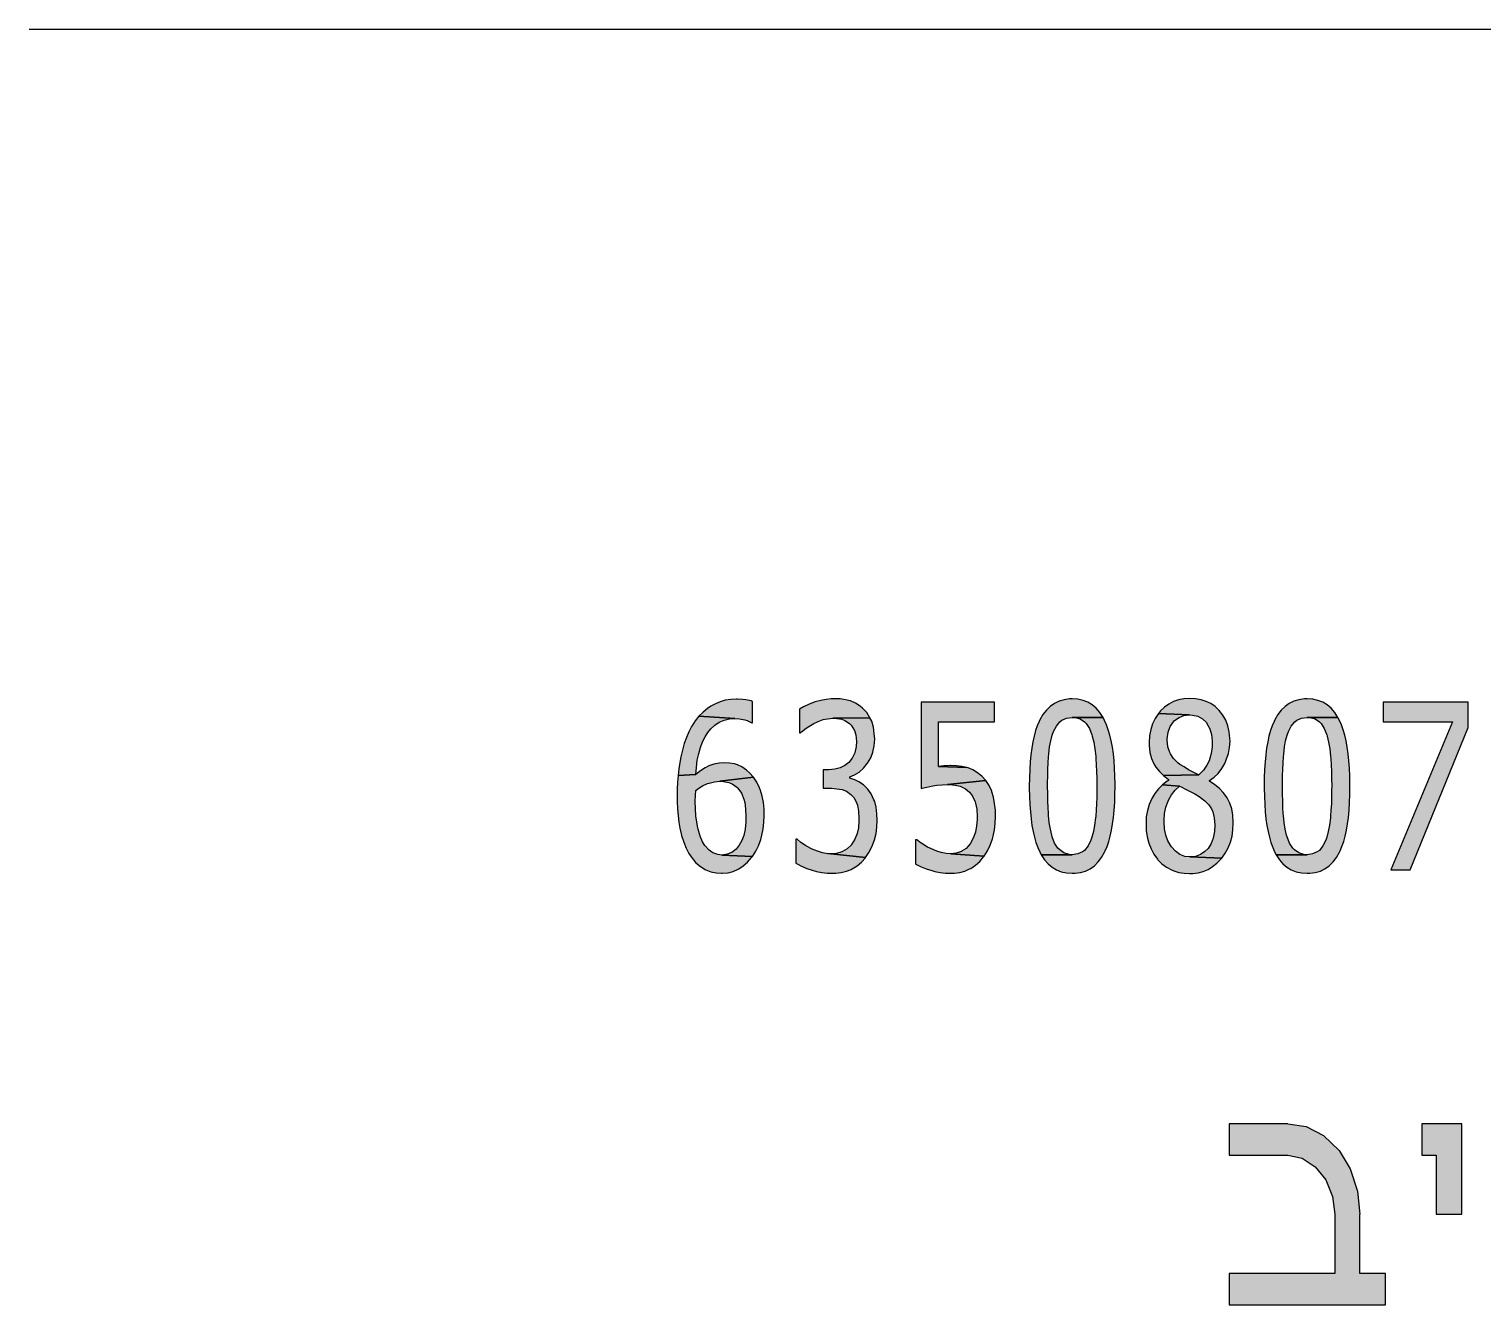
# Model space of a CAD drawing. Header units: inches. Extents: x 4017 to 5703, y -944 to 2840.
# Drawn here: x 5465.34 to 5502.47, y 6.61 to 39.2 of the extents above; entities that cross this region are included whole.
import ezdxf

# ---------------------------------------------------------------- set-up
doc = ezdxf.new("R2010")
doc.units = ezdxf.units.IN
doc.header["$MEASUREMENT"] = 0
doc.layers.add('A-VIEW-30', color=6, linetype='Continuous', lineweight=15)
doc.layers.add('TEXT', color=14, linetype='Continuous')

# ---------------------------------------------------------------- blocks, each defined once
blk = doc.blocks.new('A$C70B91C7D')
at = {"layer": 'TEXT', "true_color": 0x311916}
for points in [[(0.5984, -0.5562), (0.5972, -0.5558), (0.5928, -0.5548), (0.5903, -0.5545), (0.5858, -0.5543), (0.585, -0.5543), (0.5803, -0.5546), (0.5758, -0.5553), (0.5716, -0.5565), (0.5676, -0.5581), (0.5638, -0.5601), (0.561, -0.562), (0.5574, -0.5651), (0.554, -0.5685), (0.5838, -0.5703), (0.5877, -0.5705), (0.5919, -0.5714), (0.594, -0.5721), (0.5978, -0.574), (0.5984, -0.574)], [(0.6928, -0.5655), (0.6894, -0.5618), (0.6874, -0.5602), (0.6835, -0.5577), (0.6794, -0.5559), (0.6753, -0.5548), (0.6709, -0.5542), (0.6661, -0.554), (0.6635, -0.5541), (0.6592, -0.5545), (0.6548, -0.5554), (0.6503, -0.5566), (0.6494, -0.5569), (0.6446, -0.5587), (0.6405, -0.5606), (0.6371, -0.5626), (0.6371, -0.5822), (0.6381, -0.5822), (0.639, -0.5814), (0.6428, -0.5784), (0.6448, -0.577), (0.649, -0.5745), (0.6526, -0.5728), (0.6569, -0.5713), (0.6605, -0.5705), (0.6649, -0.5701), (0.6955, -0.5697)], [(0.7986, -0.5569), (0.7378, -0.5569), (0.7378, -0.6283), (0.7386, -0.6281), (0.7426, -0.6271), (0.7475, -0.6261), (0.7509, -0.6255), (0.7553, -0.6251), (0.7597, -0.6249), (0.7912, -0.6216), (0.7879, -0.618), (0.7845, -0.6152), (0.7806, -0.6127), (0.7766, -0.6111), (0.7756, -0.6108), (0.7521, -0.61), (0.7521, -0.5732), (0.7986, -0.5732)], [(0.8757, -0.5569), (0.8718, -0.5554), (0.8674, -0.5544), (0.8627, -0.5541), (0.8606, -0.5541), (0.856, -0.5548), (0.8519, -0.556), (0.848, -0.5578), (0.8445, -0.5603), (0.8414, -0.5634), (0.8385, -0.5671), (0.836, -0.5714), (0.8354, -0.5727), (0.8339, -0.5764), (0.8325, -0.5804), (0.8313, -0.5849), (0.8302, -0.5897), (0.8293, -0.5948), (0.8286, -0.6004), (0.8281, -0.6063), (0.8276, -0.6126), (0.8274, -0.6193), (0.8273, -0.6264), (0.8273, -0.628), (0.8275, -0.6349), (0.8277, -0.6414), (0.8282, -0.6475), (0.8288, -0.6534), (0.8295, -0.6588), (0.8305, -0.6639), (0.8316, -0.6686), (0.8328, -0.673), (0.8343, -0.677), (0.8359, -0.6806), (0.8372, -0.6832), (0.8627, -0.683), (0.8602, -0.6829), (0.8559, -0.6816), (0.8524, -0.6791), (0.8509, -0.6775), (0.8482, -0.6734), (0.8462, -0.6681), (0.8459, -0.6669), (0.8447, -0.6619), (0.8437, -0.6564), (0.8432, -0.6507), (0.8431, -0.6489), (0.8428, -0.644), (0.8426, -0.6386), (0.8425, -0.6327), (0.8424, -0.6264), (0.8424, -0.6238), (0.8425, -0.6179), (0.8427, -0.6123), (0.8429, -0.607), (0.8432, -0.602), (0.8434, -0.5999), (0.8441, -0.5939), (0.8451, -0.5887), (0.8463, -0.5841), (0.8473, -0.5812), (0.8497, -0.5766), (0.8526, -0.5731), (0.8542, -0.5718), (0.8581, -0.57), (0.8627, -0.5695), (0.8883, -0.5694), (0.8857, -0.5654), (0.8827, -0.5619), (0.8794, -0.5591)], [(0.9809, -0.5605), (0.9773, -0.558), (0.9735, -0.5562), (0.9693, -0.5548), (0.9647, -0.554), (0.9599, -0.5537), (0.9552, -0.554), (0.9508, -0.5549), (0.9466, -0.5563), (0.9428, -0.5584), (0.9392, -0.561), (0.9359, -0.5641), (0.9342, -0.5661), (0.9598, -0.5674), (0.9623, -0.5676), (0.9667, -0.5685), (0.9705, -0.5706), (0.9737, -0.5737), (0.9742, -0.5744), (0.9767, -0.5788), (0.9781, -0.5837), (0.9786, -0.5892), (0.9785, -0.5939), (0.9777, -0.5993), (0.9763, -0.6042), (0.9762, -0.6047), (0.9741, -0.6089), (0.9713, -0.613), (0.9676, -0.617), (0.9384, -0.6176), (0.9425, -0.6209), (0.9425, -0.6215), (0.9414, -0.6222), (0.9375, -0.6252), (0.9515, -0.6262), (0.9529, -0.6269), (0.9571, -0.6291), (0.961, -0.631), (0.9641, -0.6326), (0.9677, -0.6348), (0.9679, -0.6349), (0.9724, -0.6384), (0.9758, -0.6418), (0.9781, -0.6451), (0.9792, -0.6476), (0.9803, -0.6526), (0.9807, -0.6586), (0.9804, -0.6639), (0.9794, -0.6692), (0.9776, -0.6738), (0.9751, -0.6778), (0.9725, -0.6805), (0.9688, -0.6829), (0.9647, -0.6844), (0.9601, -0.6848), (0.9864, -0.6858), (0.9893, -0.6818), (0.9918, -0.6774), (0.9936, -0.6727), (0.995, -0.6678), (0.9957, -0.6625), (0.996, -0.6569), (0.996, -0.6564), (0.9957, -0.6504), (0.9947, -0.6451), (0.9931, -0.6403), (0.991, -0.636), (0.9904, -0.6352), (0.9877, -0.6315), (0.9845, -0.6282), (0.9807, -0.6251), (0.9763, -0.6223), (0.9763, -0.6217), (0.9801, -0.619), (0.9835, -0.6157), (0.9864, -0.6118), (0.9889, -0.6075), (0.9902, -0.6046), (0.9919, -0.5994), (0.9929, -0.5942), (0.9933, -0.589), (0.9932, -0.587), (0.9926, -0.5815), (0.9915, -0.5765), (0.9897, -0.5718), (0.9873, -0.5675), (0.9842, -0.5636), (0.9841, -0.5635)], [(1.07, -0.5569), (1.066, -0.5554), (1.0617, -0.5544), (1.057, -0.5541), (1.0548, -0.5541), (1.0503, -0.5548), (1.0461, -0.556), (1.0423, -0.5578), (1.0388, -0.5603), (1.0356, -0.5634), (1.0328, -0.5671), (1.0303, -0.5714), (1.0297, -0.5727), (1.0281, -0.5764), (1.0267, -0.5804), (1.0255, -0.5849), (1.0245, -0.5897), (1.0236, -0.5948), (1.0228, -0.6004), (1.0223, -0.6063), (1.0219, -0.6126), (1.0216, -0.6193), (1.0216, -0.6264), (1.0216, -0.628), (1.0217, -0.6349), (1.022, -0.6414), (1.0224, -0.6475), (1.023, -0.6534), (1.0238, -0.6588), (1.0248, -0.6639), (1.0259, -0.6686), (1.0271, -0.673), (1.0286, -0.677), (1.0301, -0.6806), (1.0314, -0.6832), (1.057, -0.683), (1.0544, -0.6829), (1.0502, -0.6816), (1.0466, -0.6791), (1.0452, -0.6775), (1.0425, -0.6734), (1.0405, -0.6681), (1.0401, -0.6669), (1.0389, -0.6619), (1.038, -0.6564), (1.0374, -0.6507), (1.0373, -0.6489), (1.037, -0.644), (1.0369, -0.6386), (1.0367, -0.6327), (1.0367, -0.6264), (1.0367, -0.6238), (1.0367, -0.6179), (1.0369, -0.6123), (1.0372, -0.607), (1.0375, -0.602), (1.0377, -0.5999), (1.0384, -0.5939), (1.0393, -0.5887), (1.0405, -0.5841), (1.0416, -0.5812), (1.0439, -0.5766), (1.0469, -0.5731), (1.0485, -0.5718), (1.0524, -0.57), (1.057, -0.5695), (1.0825, -0.5694), (1.0799, -0.5654), (1.0769, -0.5619), (1.0736, -0.5591)], [(1.1903, -0.5569), (1.1199, -0.5569), (1.1199, -0.5732), (1.1772, -0.5732), (1.1264, -0.6955), (1.1423, -0.6955), (1.1903, -0.5777)], [(0.5673, -0.5758), (0.5709, -0.5734), (0.5749, -0.5717), (0.5792, -0.5706), (0.5838, -0.5703), (0.554, -0.5685), (0.5509, -0.5723), (0.5482, -0.5766), (0.548, -0.577), (0.5457, -0.5814), (0.5437, -0.5861), (0.5419, -0.5911), (0.5404, -0.5964), (0.5391, -0.602), (0.5382, -0.6068), (0.5374, -0.612), (0.5368, -0.6174), (0.5514, -0.6166), (0.5519, -0.6108), (0.5527, -0.6048), (0.5539, -0.5993), (0.5554, -0.5942), (0.5571, -0.5897), (0.5591, -0.5856), (0.5615, -0.582), (0.564, -0.5789)], [(0.6983, -0.5775), (0.6969, -0.5726), (0.6955, -0.5697), (0.6649, -0.5701), (0.668, -0.5703), (0.6722, -0.571), (0.6746, -0.5719), (0.6785, -0.5744), (0.68, -0.5759), (0.6826, -0.5804), (0.6837, -0.5838), (0.6843, -0.5894), (0.6841, -0.5935), (0.683, -0.5987), (0.6809, -0.6031), (0.678, -0.6067), (0.6747, -0.6093), (0.6708, -0.6111), (0.6664, -0.6123), (0.6616, -0.6127), (0.6568, -0.6127), (0.6568, -0.6281), (0.6631, -0.6281), (0.6636, -0.6281), (0.6681, -0.6284), (0.6724, -0.6291), (0.676, -0.6305), (0.6797, -0.6331), (0.6823, -0.636), (0.6847, -0.6407), (0.6851, -0.642), (0.6861, -0.647), (0.6864, -0.6531), (0.6863, -0.6551), (0.6859, -0.6608), (0.6848, -0.6656), (0.683, -0.6702), (0.6803, -0.6746), (0.6801, -0.6749), (0.6767, -0.6782), (0.6727, -0.6805), (0.6722, -0.6806), (0.6678, -0.6819), (0.6635, -0.6823), (0.6918, -0.6854), (0.6946, -0.6812), (0.697, -0.6766), (0.699, -0.6716), (0.6993, -0.6706), (0.7005, -0.6655), (0.7012, -0.6601), (0.7015, -0.6544), (0.7013, -0.6492), (0.7006, -0.6438), (0.6994, -0.639), (0.6988, -0.6375), (0.6965, -0.6327), (0.6937, -0.6288), (0.6937, -0.6287), (0.6902, -0.6252), (0.6864, -0.6227), (0.6829, -0.6212), (0.6789, -0.6198), (0.6789, -0.6185), (0.6828, -0.617), (0.6866, -0.6147), (0.6901, -0.6115), (0.6933, -0.6075), (0.6935, -0.6073), (0.6961, -0.6028), (0.6979, -0.5981), (0.699, -0.5929), (0.6994, -0.5875), (0.6991, -0.5828)], [(0.8912, -0.5757), (0.8896, -0.5721), (0.8883, -0.5694), (0.8627, -0.5695), (0.8651, -0.5696), (0.8694, -0.5707), (0.873, -0.5731), (0.8743, -0.5746), (0.877, -0.5787), (0.8791, -0.5839), (0.8794, -0.585), (0.8806, -0.5898), (0.8815, -0.5953), (0.8822, -0.6014), (0.8824, -0.6037), (0.8827, -0.6088), (0.8829, -0.6142), (0.883, -0.62), (0.8831, -0.6262), (0.8831, -0.6293), (0.883, -0.6353), (0.8828, -0.6409), (0.8825, -0.6462), (0.8822, -0.6511), (0.882, -0.6526), (0.8813, -0.6585), (0.8803, -0.6639), (0.8791, -0.6684), (0.8782, -0.6711), (0.8759, -0.6758), (0.873, -0.6794), (0.8713, -0.6806), (0.8674, -0.6824), (0.8627, -0.683), (0.8372, -0.6832), (0.8398, -0.6872), (0.8428, -0.6906), (0.8461, -0.6934), (0.8497, -0.6956), (0.8537, -0.6972), (0.8581, -0.6981), (0.8627, -0.6984), (0.8651, -0.6983), (0.8696, -0.6977), (0.8737, -0.6965), (0.8776, -0.6946), (0.8811, -0.6921), (0.8842, -0.689), (0.8871, -0.6853), (0.8896, -0.6809), (0.8901, -0.6798), (0.8917, -0.6761), (0.893, -0.6721), (0.8942, -0.6676), (0.8953, -0.6628), (0.8962, -0.6576), (0.8969, -0.6521), (0.8975, -0.6462), (0.8979, -0.6399), (0.8981, -0.6332), (0.8982, -0.6262), (0.8982, -0.6248), (0.8981, -0.618), (0.8978, -0.6114), (0.8974, -0.6053), (0.8968, -0.5995), (0.896, -0.5941), (0.8951, -0.5889), (0.894, -0.5842), (0.8926, -0.5798)], [(0.9511, -0.5695), (0.9552, -0.5679), (0.9598, -0.5674), (0.9342, -0.5661), (0.9314, -0.5703), (0.9293, -0.5748), (0.9277, -0.5795), (0.9267, -0.5847), (0.9265, -0.5902), (0.9265, -0.5928), (0.9271, -0.5984), (0.9284, -0.6035), (0.9304, -0.6079), (0.932, -0.6105), (0.9349, -0.6141), (0.9384, -0.6176), (0.9676, -0.617), (0.9672, -0.6169), (0.9633, -0.615), (0.959, -0.6127), (0.9553, -0.6104), (0.9519, -0.6083), (0.9502, -0.607), (0.9466, -0.6035), (0.944, -0.5997), (0.9435, -0.5986), (0.9419, -0.5938), (0.9414, -0.5881), (0.9414, -0.5871), (0.9421, -0.5816), (0.9438, -0.5769), (0.9465, -0.573), (0.9475, -0.572)], [(1.0882, -0.5842), (1.0869, -0.5798), (1.0855, -0.5757), (1.0839, -0.5721), (1.0825, -0.5694), (1.057, -0.5695), (1.0593, -0.5696), (1.0637, -0.5707), (1.0672, -0.5731), (1.0686, -0.5746), (1.0712, -0.5787), (1.0733, -0.5839), (1.0737, -0.585), (1.0748, -0.5898), (1.0758, -0.5953), (1.0764, -0.6014), (1.0767, -0.6037), (1.0769, -0.6088), (1.0771, -0.6142), (1.0773, -0.62), (1.0774, -0.6262), (1.0773, -0.6293), (1.0773, -0.6353), (1.0771, -0.6409), (1.0768, -0.6462), (1.0764, -0.6511), (1.0763, -0.6526), (1.0756, -0.6585), (1.0746, -0.6639), (1.0734, -0.6684), (1.0725, -0.6711), (1.0701, -0.6758), (1.0672, -0.6794), (1.0655, -0.6806), (1.0616, -0.6824), (1.057, -0.683), (1.0314, -0.6832), (1.0341, -0.6872), (1.037, -0.6906), (1.0403, -0.6934), (1.044, -0.6956), (1.048, -0.6972), (1.0524, -0.6981), (1.057, -0.6984), (1.0593, -0.6983), (1.0638, -0.6977), (1.068, -0.6965), (1.0718, -0.6946), (1.0753, -0.6921), (1.0785, -0.689), (1.0813, -0.6853), (1.0838, -0.6809), (1.0843, -0.6798), (1.0859, -0.6761), (1.0873, -0.6721), (1.0885, -0.6676), (1.0896, -0.6628), (1.0904, -0.6576), (1.0912, -0.6521), (1.0917, -0.6462), (1.0922, -0.6399), (1.0924, -0.6332), (1.0925, -0.6262), (1.0925, -0.6248), (1.0923, -0.618), (1.092, -0.6114), (1.0916, -0.6053), (1.091, -0.5995), (1.0902, -0.5941), (1.0893, -0.5889)], [(0.5992, -0.6188), (0.5959, -0.6152), (0.5935, -0.6131), (0.5896, -0.6103), (0.5858, -0.6086), (0.5835, -0.6079), (0.5792, -0.6072), (0.5745, -0.607), (0.5707, -0.6072), (0.5663, -0.608), (0.5622, -0.6095), (0.5591, -0.6111), (0.5552, -0.6136), (0.5514, -0.6166), (0.5368, -0.6174), (0.5364, -0.6229), (0.5361, -0.6287), (0.5361, -0.6346), (0.5361, -0.6391), (0.5364, -0.6451), (0.5368, -0.6508), (0.5375, -0.6561), (0.5383, -0.6611), (0.5393, -0.6657), (0.5397, -0.6671), (0.5415, -0.6727), (0.5435, -0.6776), (0.5457, -0.682), (0.5484, -0.686), (0.5516, -0.6898), (0.5553, -0.6928), (0.5592, -0.6952), (0.5598, -0.6956), (0.5638, -0.6972), (0.5682, -0.6981), (0.5728, -0.6984), (0.5736, -0.6984), (0.5781, -0.6979), (0.5824, -0.6968), (0.5864, -0.6951), (0.5869, -0.6948), (0.5907, -0.6923), (0.5942, -0.6892), (0.5976, -0.6854), (0.5984, -0.6844), (0.5729, -0.6833), (0.5697, -0.6829), (0.5655, -0.6815), (0.5624, -0.6793), (0.559, -0.6753), (0.5571, -0.6724), (0.5551, -0.6678), (0.5533, -0.6619), (0.5531, -0.6608), (0.5522, -0.6562), (0.5515, -0.6509), (0.5511, -0.6451), (0.551, -0.6386), (0.5511, -0.6338), (0.5514, -0.6299), (0.553, -0.6286), (0.557, -0.6261), (0.561, -0.6242), (0.5624, -0.6237), (0.5668, -0.6226), (0.5712, -0.6223)], [(0.605, -0.6298), (0.6042, -0.6276), (0.602, -0.623), (0.5992, -0.6188), (0.5712, -0.6223), (0.5744, -0.6224), (0.5787, -0.6232), (0.5815, -0.6243), (0.5853, -0.6271), (0.5862, -0.6281), (0.5891, -0.6322), (0.5911, -0.637), (0.5919, -0.6399), (0.5926, -0.6452), (0.5929, -0.6513), (0.5928, -0.6558), (0.5922, -0.6618), (0.5911, -0.667), (0.5895, -0.6714), (0.5874, -0.6752), (0.5848, -0.6783), (0.5813, -0.6811), (0.5773, -0.6827), (0.5729, -0.6833), (0.5984, -0.6844), (0.601, -0.6802), (0.6033, -0.6756), (0.6052, -0.6703), (0.6061, -0.6669), (0.6072, -0.6617), (0.6078, -0.6563), (0.608, -0.6506), (0.6079, -0.6454), (0.6073, -0.6398), (0.6064, -0.6346)], [(0.7977, -0.6354), (0.7964, -0.631), (0.7962, -0.6305), (0.794, -0.6258), (0.7912, -0.6216), (0.7597, -0.6249), (0.7615, -0.625), (0.766, -0.6254), (0.7701, -0.6264), (0.7702, -0.6264), (0.7744, -0.6284), (0.7779, -0.6314), (0.7803, -0.6345), (0.7826, -0.6392), (0.7829, -0.6403), (0.7839, -0.6453), (0.7842, -0.6513), (0.7841, -0.6536), (0.7837, -0.6593), (0.7828, -0.6642), (0.7828, -0.6643), (0.7809, -0.6694), (0.7785, -0.6739), (0.7783, -0.6741), (0.7751, -0.6778), (0.7712, -0.6803), (0.7669, -0.6818), (0.7625, -0.6823), (0.79, -0.6841), (0.7927, -0.6799), (0.7949, -0.6752), (0.7968, -0.67), (0.7974, -0.6678), (0.7984, -0.6625), (0.7991, -0.6571), (0.7993, -0.6514), (0.7992, -0.6463), (0.7986, -0.6406)], [(0.9403, -0.6436), (0.942, -0.6387), (0.9424, -0.6379), (0.9448, -0.6335), (0.9478, -0.6296), (0.9515, -0.6262), (0.9375, -0.6252), (0.9341, -0.6285), (0.9311, -0.6323), (0.9286, -0.6365), (0.9286, -0.6366), (0.9265, -0.6414), (0.925, -0.6465), (0.924, -0.6518), (0.9238, -0.6573), (0.9238, -0.6574), (0.924, -0.6629), (0.9249, -0.6683), (0.9262, -0.6735), (0.928, -0.6782), (0.9304, -0.6827), (0.9333, -0.6868), (0.9336, -0.6872), (0.937, -0.6906), (0.9407, -0.6934), (0.9448, -0.6956), (0.9467, -0.6964), (0.9509, -0.6977), (0.9553, -0.6984), (0.9599, -0.6987), (0.9624, -0.6986), (0.9669, -0.6981), (0.9712, -0.6969), (0.9752, -0.6952), (0.9789, -0.6929), (0.9824, -0.6901), (0.9857, -0.6867), (0.9864, -0.6858), (0.9601, -0.6848), (0.9558, -0.6844), (0.9517, -0.6828), (0.9481, -0.6802), (0.9448, -0.6766), (0.9443, -0.6758), (0.9419, -0.6716), (0.9401, -0.6669), (0.9391, -0.6616), (0.9387, -0.6559), (0.9388, -0.6544), (0.9392, -0.6488)], [(0.6917, -0.6856), (0.6918, -0.6854), (0.6635, -0.6823), (0.6606, -0.6822), (0.6563, -0.6815), (0.652, -0.6802), (0.6477, -0.6784), (0.6466, -0.6779), (0.6422, -0.6754), (0.6383, -0.6728), (0.6352, -0.6702), (0.6341, -0.6702), (0.6341, -0.6899), (0.6352, -0.6905), (0.6389, -0.6925), (0.6432, -0.6943), (0.6478, -0.6959), (0.6513, -0.6968), (0.6556, -0.6977), (0.66, -0.6983), (0.6644, -0.6984), (0.6673, -0.6983), (0.6718, -0.6978), (0.676, -0.6967), (0.6799, -0.6952), (0.6809, -0.6947), (0.6848, -0.6923), (0.6885, -0.6892)], [(0.7864, -0.6885), (0.7895, -0.6848), (0.79, -0.6841), (0.7625, -0.6823), (0.7585, -0.6821), (0.7543, -0.6812), (0.7507, -0.68), (0.7463, -0.6782), (0.7431, -0.6767), (0.7392, -0.6744), (0.7378, -0.6735), (0.7343, -0.6708), (0.7332, -0.6708), (0.7332, -0.6905), (0.734, -0.691), (0.7378, -0.693), (0.742, -0.6947), (0.7466, -0.6962), (0.7491, -0.6968), (0.7535, -0.6977), (0.7579, -0.6983), (0.7623, -0.6984), (0.7653, -0.6983), (0.7697, -0.6977), (0.774, -0.6965), (0.7779, -0.6948), (0.7789, -0.6943), (0.7829, -0.6916)], [(1.0706, -0.9154), (1.0563, -0.908), (1.0411, -0.9056), (0.9927, -0.9056), (0.9927, -0.9317), (1.0411, -0.9317), (1.0529, -0.9342), (1.0637, -0.9411), (1.0726, -0.9519), (1.078, -0.9657), (1.08, -0.9805), (1.08, -1.0294), (0.9927, -1.0294), (0.9927, -1.0555), (1.1219, -1.0555), (1.1219, -1.0294), (1.1007, -1.0294), (1.1007, -0.9805), (1.0988, -0.9613), (1.0928, -0.943), (1.0835, -0.9278)], [(1.1851, -0.9056), (1.152, -0.9056), (1.152, -0.9317), (1.1639, -0.9317), (1.1639, -0.9805), (1.1851, -0.9805)]]:
    blk.add_hatch(color=19, dxfattribs=at).paths.add_polyline_path(points)
blk.add_hatch(color=19, dxfattribs=at).paths.add_polyline_path([(0.7671, -0.6095), (0.7622, -0.6093), (0.7619, -0.6093), (0.7574, -0.6095), (0.7566, -0.6096), (0.7521, -0.61), (0.7756, -0.6108), (0.7716, -0.61)], flags=17)
at = {"layer": 'TEXT', "color": 19, "true_color": 0x311916}
blk.add_line((0, 0), (4.3548, 0), dxfattribs=at)
for points in [[(0.5858, -0.5543), (0.585, -0.5543), (0.5803, -0.5546), (0.5758, -0.5553), (0.5716, -0.5565), (0.5676, -0.5581), (0.5638, -0.5601), (0.561, -0.562), (0.5574, -0.5651), (0.554, -0.5685), (0.5838, -0.5703), (0.5877, -0.5705), (0.5919, -0.5714), (0.594, -0.5721), (0.5978, -0.574), (0.5984, -0.574), (0.5984, -0.5562), (0.5972, -0.5558), (0.5928, -0.5548), (0.5903, -0.5545)], [(0.6661, -0.554), (0.6635, -0.5541), (0.6592, -0.5545), (0.6548, -0.5554), (0.6503, -0.5566), (0.6494, -0.5569), (0.6446, -0.5587), (0.6405, -0.5606), (0.6371, -0.5626), (0.6371, -0.5822), (0.6381, -0.5822), (0.639, -0.5814), (0.6428, -0.5784), (0.6448, -0.577), (0.649, -0.5745), (0.6526, -0.5728), (0.6569, -0.5713), (0.6605, -0.5705), (0.6649, -0.5701), (0.6955, -0.5697), (0.6928, -0.5655), (0.6894, -0.5618), (0.6874, -0.5602), (0.6835, -0.5577), (0.6793, -0.5558), (0.6792, -0.5558), (0.6753, -0.5548), (0.6709, -0.5542)], [(0.7986, -0.5569), (0.7378, -0.5569), (0.7378, -0.6283), (0.7386, -0.6281), (0.7426, -0.6271), (0.7475, -0.6261), (0.7509, -0.6255), (0.7553, -0.6251), (0.7597, -0.6249), (0.7912, -0.6216), (0.7879, -0.618), (0.7845, -0.6152), (0.7806, -0.6127), (0.7766, -0.6111), (0.7756, -0.6108), (0.7521, -0.61), (0.7521, -0.5732), (0.7986, -0.5732)], [(0.8627, -0.5541), (0.8606, -0.5541), (0.856, -0.5548), (0.8519, -0.556), (0.848, -0.5578), (0.8445, -0.5603), (0.8414, -0.5634), (0.8385, -0.5671), (0.836, -0.5714), (0.8354, -0.5727), (0.8339, -0.5764), (0.8325, -0.5804), (0.8313, -0.5849), (0.8302, -0.5897), (0.8293, -0.5948), (0.8286, -0.6004), (0.8281, -0.6063), (0.8276, -0.6126), (0.8274, -0.6193), (0.8273, -0.6264), (0.8273, -0.628), (0.8275, -0.6349), (0.8277, -0.6414), (0.8282, -0.6475), (0.8288, -0.6534), (0.8295, -0.6588), (0.8305, -0.6639), (0.8316, -0.6686), (0.8328, -0.673), (0.8343, -0.677), (0.8359, -0.6806), (0.8372, -0.6832), (0.8627, -0.683), (0.8602, -0.6829), (0.8559, -0.6816), (0.8524, -0.6791), (0.8509, -0.6775), (0.8482, -0.6734), (0.8462, -0.6681), (0.8459, -0.6669), (0.8447, -0.6619), (0.8437, -0.6564), (0.8432, -0.6507), (0.8431, -0.6489), (0.8428, -0.644), (0.8426, -0.6386), (0.8425, -0.6327), (0.8424, -0.6264), (0.8424, -0.6238), (0.8425, -0.6179), (0.8427, -0.6123), (0.8429, -0.607), (0.8432, -0.602), (0.8434, -0.5999), (0.8441, -0.5939), (0.8451, -0.5887), (0.8463, -0.5841), (0.8473, -0.5812), (0.8497, -0.5766), (0.8526, -0.5731), (0.8542, -0.5718), (0.8581, -0.57), (0.8627, -0.5695), (0.8883, -0.5694), (0.8857, -0.5654), (0.8827, -0.5619), (0.8794, -0.5591), (0.8757, -0.5569), (0.8718, -0.5554), (0.8674, -0.5544)], [(0.9599, -0.5537), (0.9599, -0.5537), (0.9552, -0.554), (0.9508, -0.5549), (0.9466, -0.5563), (0.9428, -0.5584), (0.9392, -0.561), (0.9359, -0.5641), (0.9342, -0.5661), (0.9598, -0.5674), (0.9623, -0.5676), (0.9667, -0.5685), (0.9705, -0.5706), (0.9737, -0.5737), (0.9742, -0.5744), (0.9767, -0.5788), (0.9781, -0.5837), (0.9786, -0.5892), (0.9785, -0.5939), (0.9777, -0.5993), (0.9763, -0.6042), (0.9762, -0.6047), (0.9741, -0.6089), (0.9713, -0.613), (0.9676, -0.617), (0.9384, -0.6176), (0.9425, -0.6209), (0.9425, -0.6215), (0.9414, -0.6222), (0.9375, -0.6252), (0.9515, -0.6262), (0.9529, -0.6269), (0.9571, -0.6291), (0.961, -0.631), (0.9641, -0.6326), (0.9677, -0.6348), (0.9679, -0.6349), (0.9724, -0.6384), (0.9758, -0.6418), (0.9781, -0.6451), (0.9792, -0.6476), (0.9803, -0.6526), (0.9807, -0.6586), (0.9804, -0.6639), (0.9794, -0.6692), (0.9776, -0.6738), (0.9751, -0.6778), (0.9725, -0.6805), (0.9688, -0.6829), (0.9647, -0.6844), (0.9601, -0.6848), (0.9864, -0.6858), (0.9893, -0.6818), (0.9918, -0.6774), (0.9936, -0.6727), (0.995, -0.6678), (0.9957, -0.6625), (0.996, -0.6569), (0.996, -0.6564), (0.9957, -0.6504), (0.9947, -0.6451), (0.9931, -0.6403), (0.991, -0.636), (0.9904, -0.6352), (0.9877, -0.6315), (0.9845, -0.6282), (0.9807, -0.6251), (0.9763, -0.6223), (0.9763, -0.6217), (0.9801, -0.619), (0.9835, -0.6157), (0.9864, -0.6118), (0.9889, -0.6075), (0.9902, -0.6046), (0.9919, -0.5994), (0.9929, -0.5942), (0.9933, -0.589), (0.9932, -0.587), (0.9926, -0.5815), (0.9915, -0.5765), (0.9897, -0.5718), (0.9873, -0.5675), (0.9842, -0.5636), (0.9841, -0.5635), (0.9809, -0.5605), (0.9773, -0.558), (0.9735, -0.5562), (0.9693, -0.5548), (0.9647, -0.554)], [(1.057, -0.5541), (1.0548, -0.5541), (1.0503, -0.5548), (1.0461, -0.556), (1.0423, -0.5578), (1.0388, -0.5603), (1.0356, -0.5634), (1.0328, -0.5671), (1.0303, -0.5714), (1.0297, -0.5727), (1.0281, -0.5764), (1.0267, -0.5804), (1.0255, -0.5849), (1.0245, -0.5897), (1.0236, -0.5948), (1.0228, -0.6004), (1.0223, -0.6063), (1.0219, -0.6126), (1.0216, -0.6193), (1.0216, -0.6264), (1.0216, -0.628), (1.0217, -0.6349), (1.022, -0.6414), (1.0224, -0.6475), (1.023, -0.6534), (1.0238, -0.6588), (1.0248, -0.6639), (1.0259, -0.6686), (1.0271, -0.673), (1.0286, -0.677), (1.0301, -0.6806), (1.0314, -0.6832), (1.057, -0.683), (1.0544, -0.6829), (1.0502, -0.6816), (1.0466, -0.6791), (1.0452, -0.6775), (1.0425, -0.6734), (1.0405, -0.6681), (1.0401, -0.6669), (1.0389, -0.6619), (1.038, -0.6564), (1.0374, -0.6507), (1.0373, -0.6489), (1.037, -0.644), (1.0369, -0.6386), (1.0367, -0.6327), (1.0367, -0.6264), (1.0367, -0.6238), (1.0367, -0.6179), (1.0369, -0.6123), (1.0372, -0.607), (1.0375, -0.602), (1.0377, -0.5999), (1.0384, -0.5939), (1.0393, -0.5887), (1.0405, -0.5841), (1.0416, -0.5812), (1.0439, -0.5766), (1.0469, -0.5731), (1.0485, -0.5718), (1.0524, -0.57), (1.057, -0.5695), (1.0825, -0.5694), (1.0799, -0.5654), (1.0769, -0.5619), (1.0736, -0.5591), (1.07, -0.5569), (1.066, -0.5554), (1.0617, -0.5544)], [(1.1903, -0.5569), (1.1199, -0.5569), (1.1199, -0.5732), (1.1772, -0.5732), (1.1264, -0.6955), (1.1423, -0.6955), (1.1903, -0.5777)], [(0.554, -0.5685), (0.5509, -0.5723), (0.5482, -0.5766), (0.548, -0.577), (0.5457, -0.5814), (0.5437, -0.5861), (0.5419, -0.5911), (0.5404, -0.5964), (0.5391, -0.602), (0.5382, -0.6068), (0.5374, -0.612), (0.5368, -0.6174), (0.5514, -0.6166), (0.5519, -0.6108), (0.5527, -0.6048), (0.5539, -0.5993), (0.5554, -0.5942), (0.5571, -0.5897), (0.5591, -0.5856), (0.5615, -0.582), (0.564, -0.5789), (0.5673, -0.5758), (0.5709, -0.5734), (0.5749, -0.5717), (0.5792, -0.5706), (0.5838, -0.5703)], [(0.6955, -0.5697), (0.6649, -0.5701), (0.668, -0.5703), (0.6722, -0.571), (0.6746, -0.5719), (0.6785, -0.5744), (0.68, -0.5759), (0.6826, -0.5804), (0.6837, -0.5838), (0.6843, -0.5894), (0.6841, -0.5935), (0.683, -0.5987), (0.6809, -0.6031), (0.678, -0.6067), (0.6747, -0.6093), (0.6708, -0.6111), (0.6664, -0.6123), (0.6616, -0.6127), (0.6568, -0.6127), (0.6568, -0.6281), (0.6631, -0.6281), (0.6636, -0.6281), (0.6681, -0.6284), (0.6724, -0.6291), (0.676, -0.6305), (0.6797, -0.6331), (0.6823, -0.636), (0.6847, -0.6407), (0.6851, -0.642), (0.6861, -0.647), (0.6864, -0.6531), (0.6863, -0.6551), (0.6859, -0.6608), (0.6848, -0.6656), (0.683, -0.6702), (0.6803, -0.6746), (0.6801, -0.6749), (0.6767, -0.6782), (0.6727, -0.6805), (0.6722, -0.6806), (0.6678, -0.6819), (0.6635, -0.6823), (0.6918, -0.6854), (0.6946, -0.6812), (0.697, -0.6766), (0.699, -0.6716), (0.6993, -0.6706), (0.7005, -0.6655), (0.7012, -0.6601), (0.7015, -0.6544), (0.7013, -0.6492), (0.7006, -0.6438), (0.6994, -0.639), (0.6988, -0.6375), (0.6965, -0.6327), (0.6937, -0.6288), (0.6937, -0.6287), (0.6902, -0.6252), (0.6864, -0.6227), (0.6829, -0.6212), (0.6789, -0.6198), (0.6789, -0.6185), (0.6828, -0.617), (0.6866, -0.6147), (0.6901, -0.6115), (0.6933, -0.6075), (0.6935, -0.6073), (0.6961, -0.6028), (0.6979, -0.5981), (0.699, -0.5929), (0.6994, -0.5875), (0.6991, -0.5828), (0.6983, -0.5775), (0.6969, -0.5726)], [(0.8883, -0.5694), (0.8627, -0.5695), (0.8651, -0.5696), (0.8694, -0.5707), (0.873, -0.5731), (0.8743, -0.5746), (0.877, -0.5787), (0.8791, -0.5839), (0.8794, -0.585), (0.8806, -0.5898), (0.8815, -0.5953), (0.8822, -0.6014), (0.8824, -0.6037), (0.8827, -0.6088), (0.8829, -0.6142), (0.883, -0.62), (0.8831, -0.6262), (0.8831, -0.6293), (0.883, -0.6353), (0.8828, -0.6409), (0.8825, -0.6462), (0.8822, -0.6511), (0.882, -0.6526), (0.8813, -0.6585), (0.8803, -0.6639), (0.8791, -0.6684), (0.8782, -0.6711), (0.8759, -0.6758), (0.873, -0.6794), (0.8713, -0.6806), (0.8674, -0.6824), (0.8627, -0.683), (0.8372, -0.6832), (0.8398, -0.6872), (0.8428, -0.6906), (0.8461, -0.6934), (0.8497, -0.6956), (0.8537, -0.6972), (0.8581, -0.6981), (0.8627, -0.6984), (0.8651, -0.6983), (0.8696, -0.6977), (0.8737, -0.6965), (0.8776, -0.6946), (0.8811, -0.6921), (0.8842, -0.689), (0.8871, -0.6853), (0.8896, -0.6809), (0.8901, -0.6798), (0.8917, -0.6761), (0.893, -0.6721), (0.8942, -0.6676), (0.8953, -0.6628), (0.8962, -0.6576), (0.8969, -0.6521), (0.8975, -0.6462), (0.8979, -0.6399), (0.8981, -0.6332), (0.8982, -0.6262), (0.8982, -0.6248), (0.8981, -0.618), (0.8978, -0.6114), (0.8974, -0.6053), (0.8968, -0.5995), (0.896, -0.5941), (0.8951, -0.5889), (0.894, -0.5842), (0.8926, -0.5798), (0.8912, -0.5757), (0.8896, -0.5721)], [(0.9342, -0.5661), (0.9314, -0.5703), (0.9293, -0.5748), (0.9277, -0.5795), (0.9267, -0.5847), (0.9265, -0.5902), (0.9265, -0.5928), (0.9271, -0.5984), (0.9284, -0.6035), (0.9304, -0.6079), (0.932, -0.6105), (0.9349, -0.6141), (0.9384, -0.6176), (0.9676, -0.617), (0.9672, -0.6169), (0.9633, -0.615), (0.959, -0.6127), (0.9553, -0.6104), (0.9519, -0.6083), (0.9502, -0.607), (0.9466, -0.6035), (0.944, -0.5997), (0.9435, -0.5986), (0.9419, -0.5938), (0.9414, -0.5881), (0.9414, -0.5871), (0.9421, -0.5816), (0.9438, -0.5769), (0.9465, -0.573), (0.9475, -0.572), (0.9511, -0.5695), (0.9552, -0.5679), (0.9598, -0.5674)], [(1.0825, -0.5694), (1.057, -0.5695), (1.0593, -0.5696), (1.0637, -0.5707), (1.0672, -0.5731), (1.0686, -0.5746), (1.0712, -0.5787), (1.0733, -0.5839), (1.0737, -0.585), (1.0748, -0.5898), (1.0758, -0.5953), (1.0764, -0.6014), (1.0767, -0.6037), (1.0769, -0.6088), (1.0771, -0.6142), (1.0773, -0.62), (1.0774, -0.6262), (1.0773, -0.6293), (1.0773, -0.6353), (1.0771, -0.6409), (1.0768, -0.6462), (1.0764, -0.6511), (1.0763, -0.6526), (1.0756, -0.6585), (1.0746, -0.6639), (1.0734, -0.6684), (1.0725, -0.6711), (1.0701, -0.6758), (1.0672, -0.6794), (1.0655, -0.6806), (1.0616, -0.6824), (1.057, -0.683), (1.0314, -0.6832), (1.0341, -0.6872), (1.037, -0.6906), (1.0403, -0.6934), (1.044, -0.6956), (1.048, -0.6972), (1.0524, -0.6981), (1.057, -0.6984), (1.0593, -0.6983), (1.0638, -0.6977), (1.068, -0.6965), (1.0718, -0.6946), (1.0753, -0.6921), (1.0785, -0.689), (1.0813, -0.6853), (1.0838, -0.6809), (1.0843, -0.6798), (1.0859, -0.6761), (1.0873, -0.6721), (1.0885, -0.6676), (1.0896, -0.6628), (1.0904, -0.6576), (1.0912, -0.6521), (1.0917, -0.6462), (1.0922, -0.6399), (1.0924, -0.6332), (1.0925, -0.6262), (1.0925, -0.6248), (1.0923, -0.618), (1.092, -0.6114), (1.0916, -0.6053), (1.091, -0.5995), (1.0902, -0.5941), (1.0893, -0.5889), (1.0882, -0.5842), (1.0869, -0.5798), (1.0855, -0.5757), (1.0839, -0.5721)], [(0.5745, -0.607), (0.5707, -0.6072), (0.5663, -0.608), (0.5622, -0.6095), (0.5591, -0.6111), (0.5552, -0.6136), (0.5514, -0.6166), (0.5368, -0.6174), (0.5364, -0.6229), (0.5361, -0.6287), (0.5361, -0.6346), (0.5361, -0.6391), (0.5364, -0.6451), (0.5368, -0.6508), (0.5375, -0.6561), (0.5383, -0.6611), (0.5393, -0.6657), (0.5397, -0.6671), (0.5415, -0.6727), (0.5435, -0.6776), (0.5457, -0.682), (0.5483, -0.6858), (0.5484, -0.686), (0.5516, -0.6898), (0.5553, -0.6928), (0.5592, -0.6952), (0.5598, -0.6956), (0.5638, -0.6972), (0.5682, -0.6981), (0.5728, -0.6984), (0.5736, -0.6984), (0.5781, -0.6979), (0.5824, -0.6968), (0.5864, -0.6951), (0.5869, -0.6948), (0.5907, -0.6923), (0.5942, -0.6892), (0.5976, -0.6854), (0.5984, -0.6844), (0.5729, -0.6833), (0.5697, -0.6829), (0.5655, -0.6815), (0.5624, -0.6793), (0.559, -0.6753), (0.5571, -0.6724), (0.5551, -0.6678), (0.5533, -0.6619), (0.5531, -0.6608), (0.5522, -0.6562), (0.5515, -0.6509), (0.5511, -0.6451), (0.551, -0.6386), (0.5511, -0.6338), (0.5514, -0.6299), (0.553, -0.6286), (0.557, -0.6261), (0.561, -0.6242), (0.5624, -0.6237), (0.5668, -0.6226), (0.5712, -0.6223), (0.5992, -0.6188), (0.5959, -0.6152), (0.5935, -0.6131), (0.5896, -0.6103), (0.5858, -0.6086), (0.5835, -0.6079), (0.5792, -0.6072)], [(0.7622, -0.6093), (0.7619, -0.6093), (0.7574, -0.6095), (0.7566, -0.6096), (0.7521, -0.61), (0.7756, -0.6108), (0.7716, -0.61), (0.7671, -0.6095)], [(0.5992, -0.6188), (0.5712, -0.6223), (0.5744, -0.6224), (0.5787, -0.6232), (0.5815, -0.6243), (0.5853, -0.6271), (0.5862, -0.6281), (0.5891, -0.6322), (0.5911, -0.637), (0.5919, -0.6399), (0.5926, -0.6452), (0.5929, -0.6513), (0.5928, -0.6558), (0.5922, -0.6618), (0.5911, -0.667), (0.5895, -0.6714), (0.5874, -0.6752), (0.5848, -0.6783), (0.5813, -0.6811), (0.5773, -0.6827), (0.5729, -0.6833), (0.5984, -0.6844), (0.601, -0.6802), (0.6033, -0.6756), (0.6052, -0.6703), (0.6061, -0.6669), (0.6072, -0.6617), (0.6078, -0.6563), (0.608, -0.6506), (0.6079, -0.6454), (0.6073, -0.6398), (0.6064, -0.6346), (0.605, -0.6298), (0.6042, -0.6276), (0.602, -0.623)], [(0.7912, -0.6216), (0.7597, -0.6249), (0.7615, -0.625), (0.766, -0.6254), (0.7701, -0.6264), (0.7702, -0.6264), (0.7744, -0.6284), (0.7779, -0.6314), (0.7803, -0.6345), (0.7826, -0.6392), (0.7829, -0.6403), (0.7839, -0.6453), (0.7842, -0.6513), (0.7841, -0.6536), (0.7837, -0.6593), (0.7828, -0.6642), (0.7828, -0.6643), (0.7809, -0.6694), (0.7785, -0.6739), (0.7783, -0.6741), (0.7751, -0.6778), (0.7712, -0.6802), (0.7711, -0.6803), (0.7669, -0.6818), (0.7625, -0.6823), (0.79, -0.6841), (0.7927, -0.6799), (0.7949, -0.6752), (0.7968, -0.67), (0.7974, -0.6678), (0.7984, -0.6625), (0.7991, -0.6571), (0.7993, -0.6514), (0.7992, -0.6463), (0.7986, -0.6406), (0.7977, -0.6354), (0.7964, -0.631), (0.7962, -0.6305), (0.794, -0.6258)], [(0.9375, -0.6252), (0.9341, -0.6285), (0.9311, -0.6323), (0.9286, -0.6365), (0.9286, -0.6366), (0.9265, -0.6414), (0.925, -0.6465), (0.924, -0.6518), (0.9238, -0.6573), (0.9238, -0.6574), (0.924, -0.6629), (0.9249, -0.6683), (0.9262, -0.6735), (0.928, -0.6782), (0.9304, -0.6827), (0.9333, -0.6868), (0.9336, -0.6872), (0.937, -0.6906), (0.9407, -0.6934), (0.9448, -0.6956), (0.9467, -0.6964), (0.9509, -0.6977), (0.9553, -0.6984), (0.9599, -0.6987), (0.9624, -0.6986), (0.9669, -0.6981), (0.9712, -0.6969), (0.9752, -0.6952), (0.9789, -0.6929), (0.9824, -0.6901), (0.9857, -0.6867), (0.9864, -0.6858), (0.9601, -0.6848), (0.9558, -0.6844), (0.9517, -0.6828), (0.9481, -0.6802), (0.9448, -0.6766), (0.9443, -0.6758), (0.9419, -0.6716), (0.9401, -0.6669), (0.9391, -0.6616), (0.9387, -0.6559), (0.9388, -0.6544), (0.9392, -0.6488), (0.9403, -0.6436), (0.942, -0.6387), (0.9424, -0.6379), (0.9448, -0.6335), (0.9478, -0.6296), (0.9515, -0.6262)], [(0.6352, -0.6702), (0.6341, -0.6702), (0.6341, -0.6899), (0.6352, -0.6905), (0.6389, -0.6925), (0.6432, -0.6943), (0.6478, -0.6959), (0.6513, -0.6968), (0.6556, -0.6977), (0.66, -0.6983), (0.6644, -0.6984), (0.6673, -0.6983), (0.6718, -0.6978), (0.676, -0.6967), (0.6799, -0.6952), (0.6809, -0.6947), (0.6848, -0.6923), (0.6885, -0.6892), (0.6917, -0.6856), (0.6918, -0.6854), (0.6635, -0.6823), (0.6606, -0.6822), (0.6563, -0.6815), (0.652, -0.6802), (0.6477, -0.6784), (0.6466, -0.6779), (0.6422, -0.6754), (0.6383, -0.6728)], [(0.7343, -0.6708), (0.7332, -0.6708), (0.7332, -0.6905), (0.734, -0.691), (0.7378, -0.693), (0.742, -0.6947), (0.7466, -0.6962), (0.7491, -0.6968), (0.7535, -0.6977), (0.7579, -0.6983), (0.7623, -0.6984), (0.7653, -0.6983), (0.7697, -0.6977), (0.774, -0.6965), (0.7779, -0.6948), (0.7789, -0.6943), (0.7829, -0.6916), (0.7864, -0.6885), (0.7895, -0.6848), (0.79, -0.6841), (0.7625, -0.6823), (0.7585, -0.6821), (0.7543, -0.6812), (0.7507, -0.68), (0.7463, -0.6782), (0.7431, -0.6767), (0.7392, -0.6744), (0.7378, -0.6735)], [(1.1851, -0.9805), (1.1851, -0.9056), (1.152, -0.9056), (1.152, -0.9317), (1.1639, -0.9317), (1.1639, -0.9805), (1.1851, -0.9805)]]:
    blk.add_lwpolyline(points, close=True, dxfattribs=at)
for points in [[(1.0411, -0.9056), (0.9927, -0.9056), (0.9927, -0.9317), (1.0411, -0.9317), (1.0529, -0.9342), (1.0637, -0.9411), (1.0726, -0.9519), (1.078, -0.9657), (1.08, -0.9805), (1.08, -1.0294), (0.9927, -1.0294), (0.9927, -1.0555), (1.1219, -1.0555)], [(1.0411, -0.9056), (1.0563, -0.908), (1.0706, -0.9154), (1.0835, -0.9278), (1.0928, -0.943), (1.0988, -0.9613), (1.1007, -0.9805)], [(1.1219, -1.0555), (1.1219, -1.0294), (1.1007, -1.0294), (1.1007, -0.9805)]]:
    blk.add_lwpolyline(points, dxfattribs=at)

msp = doc.modelspace()

# ---------------------------------------------------------------- block references
at = {"layer": 'A-VIEW-30', "lineweight": 40, "xscale": 30.87765168342476, "yscale": 30.87765168342476, "zscale": 30.87765168342476}
msp.add_blockref('A$C70B91C7D', (5465.341, 39.201), dxfattribs=at)

doc.saveas('drawing.dxf')
